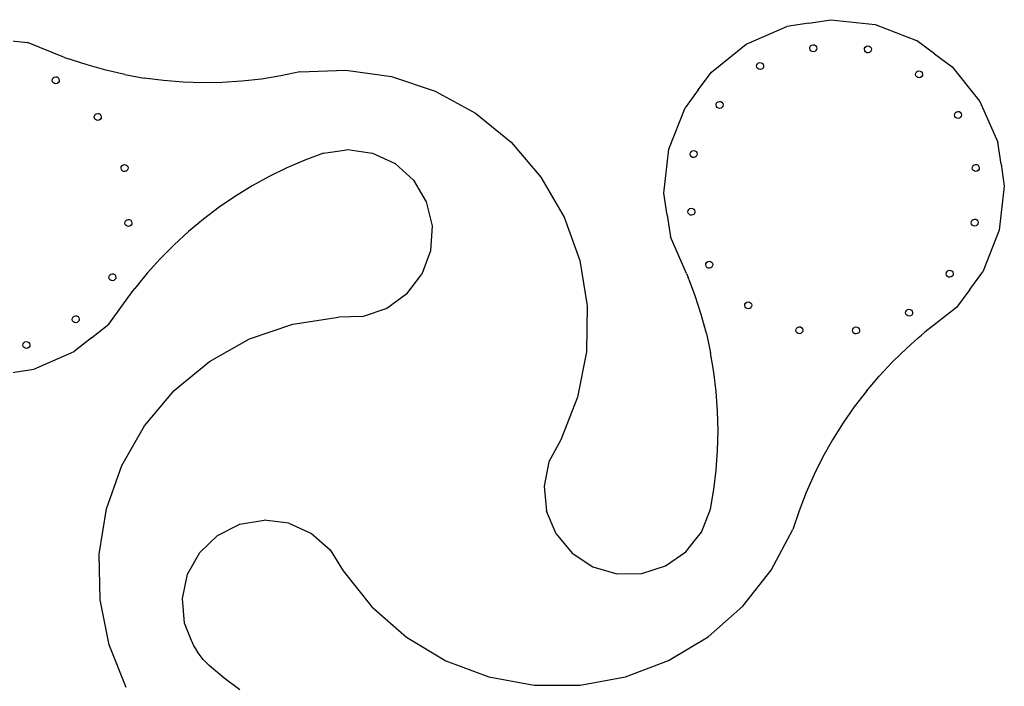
# Model space of a CAD drawing. Extents: x 31 to 183, y 98 to 185.
# Drawn here: x 106.8 to 177.1, y 137.2 to 184.8 of the extents above; entities that cross this region are included whole.
import ezdxf

# ---------------------------------------------------------------- set-up
doc = ezdxf.new("R2010")
doc.units = 0
doc.layers.add('ink_ext_XXXXXX', color=7, linetype='CONTINUOUS')

msp = doc.modelspace()

# ---------------------------------------------------------------- linework, layer by layer
at = {"layer": 'ink_ext_XXXXXX', "color": 7}
for points in [[(158.641986, 183.031541), (161.550961, 184.307197)], [(163.120415, 184.547811), (161.550961, 184.307197)], [(163.120415, 184.547811), (164.69034, 184.788257)], [(164.69034, 184.788257), (167.845925, 184.44147)], [(167.845925, 184.44147), (170.802018, 183.290265)], [(105.755397, 183.320699), (107.317819, 183.148021)], [(109.958706, 182.099168), (107.317819, 183.148021)], [(156.161246, 181.04964), (158.641986, 183.031541)], [(172.079587, 182.351557), (170.802018, 183.290265)], [(172.079587, 182.351557), (173.356989, 181.412379)], [(109.958706, 182.099168), (110.247514, 182.002258)], [(110.530825, 181.891417), (110.247514, 182.002258)], [(111.57153, 181.558394), (110.530825, 181.891417)], [(112.915669, 181.179124), (111.57153, 181.558394)], [(173.356989, 181.412379), (175.335985, 178.936118)], [(114.276946, 180.864985), (112.915669, 181.179124)], [(114.276946, 180.864985), (115.652389, 180.617301)], [(125.39787, 180.768371), (124.015605, 180.544687)], [(126.768275, 181.059052), (125.39787, 180.768371)], [(126.768275, 181.059052), (130.050087, 181.18872)], [(130.050087, 181.18872), (133.302208, 180.726462)], [(133.302208, 180.726462), (136.41907, 179.687418)], [(155.219232, 179.772455), (156.161246, 181.04964)], [(117.038222, 180.436624), (115.652389, 180.617301)], [(118.431443, 180.322701), (117.038222, 180.436624)], [(119.829399, 180.277007), (118.431443, 180.322701)], [(121.227963, 180.298366), (119.829399, 180.277007)], [(122.624635, 180.387934), (121.227963, 180.298366)], [(124.015605, 180.544687), (122.624635, 180.387934)], [(136.41907, 179.687418), (139.299257, 178.104315)], [(155.219232, 179.772455), (154.277234, 178.496059)], [(175.335985, 178.936118), (176.60335, 176.03063)], [(139.299257, 178.104315), (141.848694, 176.028977)], [(153.117469, 175.545668), (154.277234, 178.496059)], [(141.848694, 176.028977), (143.98451, 173.528303)], [(176.837839, 174.462565), (176.60335, 176.03063)], [(128.443421, 175.246101), (127.130558, 174.755865)], [(128.443421, 175.246101), (129.950088, 175.479976)], [(129.950088, 175.479976), (130.197692, 175.518528)], [(130.197692, 175.518528), (130.818893, 175.424634)], [(130.818893, 175.424634), (131.955065, 175.265727)], [(131.955065, 175.265727), (133.561021, 174.508908)], [(152.76108, 172.398803), (153.117469, 175.545668)], [(127.130558, 174.755865), (125.842909, 174.203404)], [(133.561021, 174.508908), (134.87525, 173.31506)], [(176.837839, 174.462565), (177.072327, 172.8945)], [(125.842909, 174.203404), (124.583646, 173.589439)], [(124.583646, 173.589439), (123.355804, 172.915803)], [(134.87525, 173.31506), (135.782982, 171.787884)], [(143.98451, 173.528303), (145.636611, 170.684232)], [(123.355804, 172.915803), (122.162253, 172.183854)], [(152.996272, 170.834196), (152.76108, 172.398803)], [(177.072327, 172.8945), (176.711561, 169.742047)], [(122.162253, 172.183854), (121.005542, 171.394803)], [(135.782982, 171.787884), (136.204318, 170.061282)], [(121.005542, 171.394803), (119.888086, 170.550966)], [(119.888086, 170.550966), (118.812621, 169.654811)], [(145.636611, 170.684232), (146.75153, 167.588929)], [(152.996272, 170.834196), (153.231145, 169.269437)], [(117.782484, 168.707531), (118.812621, 169.654811)], [(136.204318, 170.061282), (136.103266, 168.286072)], [(176.711561, 169.742047), (175.54527, 166.788951)], [(154.387818, 166.65582), (153.231145, 169.269437)], [(117.782484, 168.707531), (116.799, 167.712097)], [(136.103266, 168.286072), (135.487962, 166.617992)], [(116.799, 167.712097), (115.864416, 166.670354)], [(146.75153, 167.588929), (147.29271, 164.34336)], [(115.864416, 166.670354), (115.16238, 165.830644)], [(154.387818, 166.65582), (154.495805, 166.370475)], [(174.599799, 165.512469), (175.54527, 166.788951)], [(134.412559, 165.202196), (135.487962, 166.617992)], [(154.617953, 166.090673), (154.495805, 166.370475)], [(154.993139, 165.057464), (154.617953, 166.090673)], [(113.115971, 163.045828), (114.789391, 165.348442)], [(114.789391, 165.348442), (114.981785, 165.584923)], [(115.16238, 165.830644), (114.981785, 165.584923)], [(174.599799, 165.512469), (173.654496, 164.236458)], [(134.412559, 165.202196), (132.97164, 164.162797)], [(155.426418, 163.722276), (154.993139, 165.057464)], [(132.97164, 164.162797), (131.290964, 163.590277)], [(147.29271, 164.34336), (147.242936, 161.052978)], [(173.654496, 164.236458), (171.39818, 162.460545)], [(126.271959, 163.045964), (129.517065, 163.534605)], [(131.290964, 163.590277), (129.517065, 163.534605)], [(155.794581, 162.36714), (155.426418, 163.722276)], [(111.887407, 162.061843), (113.115971, 163.045828)], [(123.168276, 161.983294), (126.271959, 163.045964)], [(171.39818, 162.460545), (171.168317, 162.258615)], [(111.887407, 162.061843), (110.659481, 161.07816)], [(120.306799, 160.381894), (123.168276, 161.983294)], [(155.794581, 162.36714), (156.097244, 160.99617)], [(170.92875, 162.06809), (170.109496, 161.328186)], [(170.92875, 162.06809), (171.168317, 162.258615)], [(107.780046, 159.816123), (110.659481, 161.07816)], [(147.242936, 161.052978), (146.603824, 157.825529)], [(170.109496, 161.328186), (169.097294, 160.348025)], [(117.77981, 158.293335), (120.306799, 160.381894)], [(156.332725, 159.612081), (156.097244, 160.99617)], [(169.097294, 160.348025), (168.133507, 159.320935)], [(104.674324, 159.344776), (107.780046, 159.816123)], [(156.501091, 158.218028), (156.332725, 159.612081)], [(167.220851, 158.248596), (168.133507, 159.320935)], [(115.668714, 155.786287), (117.77981, 158.293335)], [(156.601953, 156.818123), (156.501091, 158.218028)], [(167.220851, 158.248596), (166.361289, 157.13428)], [(146.603824, 157.825529), (145.396805, 154.765662)], [(156.635043, 155.414581), (156.601953, 156.818123)], [(166.361289, 157.13428), (165.556598, 155.980002)], [(114.041889, 152.94198), (115.668714, 155.786287)], [(156.600443, 154.011344), (156.635043, 155.414581)], [(165.556598, 155.980002), (164.808891, 154.788715)], [(145.396805, 154.765662), (144.554357, 153.200309)], [(164.808891, 154.788715), (164.119644, 153.563073)], [(156.4979, 152.611416), (156.600443, 154.011344)], [(164.119644, 153.563073), (163.4905, 152.306196)], [(112.951049, 149.852092), (114.041889, 152.94198)], [(144.554357, 153.200309), (144.20686, 151.457375)], [(156.327797, 151.218103), (156.4979, 152.611416)], [(163.4905, 152.306196), (162.923085, 151.020418)], [(144.20686, 151.457375), (144.384016, 149.689939)], [(156.090688, 149.835181), (156.327797, 151.218103)], [(162.923085, 151.020418), (162.41874, 149.709497)], [(112.431205, 146.617172), (112.951049, 149.852092)], [(155.53414, 148.412047), (156.090688, 149.835181)], [(145.070554, 148.05123), (144.384016, 149.689939)], [(162.41874, 149.709497), (161.978152, 148.376104)], [(120.893795, 147.945324), (122.475033, 148.742431)], [(122.475033, 148.742431), (124.220869, 149.041702)], [(125.978666, 148.816823), (124.220869, 149.041702)], [(125.978666, 148.816823), (127.594661, 148.08741)], [(155.048799, 147.687594), (155.442642, 148.178514), (155.53414, 148.412047)], [(160.433454, 145.468448), (161.978152, 148.376104)], [(119.615154, 146.720899), (120.893795, 147.945324)], [(127.594661, 148.08741), (128.92769, 146.917315)], [(145.070554, 148.05123), (146.206505, 146.68499)], [(154.338636, 146.783513), (155.048799, 147.687594)], [(112.499082, 143.341587), (112.431205, 146.617172)], [(118.750588, 145.175512), (119.615154, 146.720899)], [(128.92769, 146.917315), (129.861053, 145.408541)], [(146.206505, 146.68499), (147.692716, 145.709744)], [(152.874632, 145.77221), (154.338636, 146.783513)], [(147.692716, 145.709744), (149.399992, 145.211028)], [(151.178856, 145.232354), (152.874632, 145.77221)], [(118.375344, 143.444407), (118.750588, 145.175512)], [(129.861053, 145.408541), (131.903602, 142.839431)], [(149.399992, 145.211028), (151.178856, 145.232354)], [(158.392294, 142.885634), (160.433454, 145.468448)], [(118.522149, 141.678977), (118.375344, 143.444407)], [(113.152012, 140.130662), (112.499082, 143.341587)], [(131.903602, 142.839431), (134.374061, 140.677054)], [(155.921422, 140.710852), (158.392294, 142.885634)], [(118.949808, 140.61638), (118.522149, 141.678977)], [(134.374061, 140.677054), (137.192476, 138.992036)], [(153.101836, 139.014529), (155.921422, 140.710852)], [(114.368743, 137.088327), (113.152012, 140.130662)], [(119.195258, 140.069819), (118.949808, 140.61638)], [(119.334141, 139.837388), (119.195258, 140.069819)], [(119.502842, 139.554675), (119.334141, 139.837388)], [(119.867841, 139.079254), (119.502842, 139.554675)], [(120.285511, 138.649112), (119.867841, 139.079254)], [(121.361089, 137.755562), (120.285511, 138.649112)], [(137.192476, 138.992036), (140.268445, 137.838333)], [(150.024307, 137.851426), (153.101836, 139.014529)], [(140.268445, 137.838333), (143.502247, 137.254162)], [(146.789802, 137.2581), (150.024307, 137.851426)], [(122.478612, 136.91509), (121.361089, 137.755562)], [(143.502247, 137.254162), (146.789802, 137.2581)]]:
    msp.add_lwpolyline(points, dxfattribs=at)
for points in [[(163.199688, 182.641813), (163.140584, 182.766445), (163.193878, 182.915878), (163.31851, 182.974981)], [(163.31851, 182.974981), (163.443142, 183.034085), (163.592574, 182.980791), (163.651678, 182.856159)], [(163.651678, 182.856159), (163.710782, 182.731527), (163.657488, 182.582095), (163.532856, 182.522991)], [(167.103574, 182.56048), (167.044471, 182.685112), (167.097765, 182.834544), (167.222397, 182.893648)], [(167.222397, 182.893648), (167.347029, 182.952752), (167.496461, 182.899458), (167.555564, 182.774826)], [(163.532856, 182.522991), (163.408224, 182.463887), (163.258792, 182.517182), (163.199688, 182.641813)], [(167.436742, 182.441658), (167.31211, 182.382554), (167.162678, 182.435848), (167.103574, 182.56048)], [(167.555564, 182.774826), (167.614668, 182.650194), (167.561374, 182.500762), (167.436742, 182.441658)], [(159.409664, 181.371574), (159.35056, 181.496206), (159.403854, 181.645638), (159.528486, 181.704742)], [(159.528486, 181.704742), (159.653118, 181.763845), (159.80255, 181.710551), (159.861654, 181.585919)], [(159.861654, 181.585919), (159.920758, 181.461287), (159.867464, 181.311855), (159.742832, 181.252752)], [(109.231934, 180.693309), (109.356566, 180.752413), (109.505998, 180.699119), (109.565102, 180.574487)], [(159.742832, 181.252752), (159.6182, 181.193648), (159.468768, 181.246942), (159.409664, 181.371574)], [(170.759031, 180.780069), (170.699927, 180.904701), (170.753221, 181.054133), (170.877853, 181.113237)], [(171.092199, 180.661247), (170.967567, 180.602143), (170.818135, 180.655437), (170.759031, 180.780069)], [(170.877853, 181.113237), (171.002485, 181.172341), (171.151917, 181.119047), (171.211021, 180.994415)], [(171.211021, 180.994415), (171.270125, 180.869783), (171.21683, 180.720351), (171.092199, 180.661247)], [(109.113112, 180.360142), (109.054008, 180.484774), (109.107303, 180.634206), (109.231934, 180.693309)], [(109.44628, 180.241319), (109.321648, 180.182216), (109.172216, 180.23551), (109.113112, 180.360142)], [(109.565102, 180.574487), (109.624206, 180.449855), (109.570912, 180.300423), (109.44628, 180.241319)], [(156.511322, 178.591535), (156.452218, 178.716167), (156.505513, 178.865599), (156.630144, 178.924703)], [(156.630144, 178.924703), (156.754776, 178.983807), (156.904208, 178.930512), (156.963312, 178.805881)], [(156.963312, 178.805881), (157.022416, 178.681249), (156.969122, 178.531816), (156.84449, 178.472713)], [(112.112005, 177.741283), (112.052902, 177.865915), (112.106196, 178.015347), (112.230828, 178.07445)], [(112.230828, 178.07445), (112.35546, 178.133554), (112.504892, 178.08026), (112.563995, 177.955628)], [(112.563995, 177.955628), (112.623099, 177.830996), (112.569805, 177.681564), (112.445173, 177.62246)], [(156.84449, 178.472713), (156.719858, 178.413609), (156.570426, 178.466903), (156.511322, 178.591535)], [(173.53907, 177.881728), (173.479966, 178.006359), (173.53326, 178.155792), (173.657892, 178.214895)], [(173.657892, 178.214895), (173.782524, 178.273999), (173.931956, 178.220705), (173.99106, 178.096073)], [(173.99106, 178.096073), (174.050163, 177.971441), (173.996869, 177.822009), (173.872237, 177.762905)], [(112.445173, 177.62246), (112.320541, 177.563357), (112.171109, 177.616651), (112.112005, 177.741283)], [(173.872237, 177.762905), (173.747605, 177.703802), (173.598173, 177.757096), (173.53907, 177.881728)], [(154.662889, 175.079517), (154.603785, 175.204149), (154.657079, 175.353581), (154.781711, 175.412685)], [(154.781711, 175.412685), (154.906343, 175.471788), (155.055775, 175.418494), (155.114879, 175.293862)], [(155.114879, 175.293862), (155.173983, 175.16923), (155.120689, 175.019798), (154.996057, 174.960695)], [(114.02402, 174.079909), (113.964917, 174.204541), (114.018211, 174.353973), (114.142843, 174.413077)], [(114.142843, 174.413077), (114.267475, 174.472181), (114.416907, 174.418887), (114.47601, 174.294255)], [(154.996057, 174.960695), (154.871425, 174.901591), (154.721993, 174.954885), (154.662889, 175.079517)], [(174.809309, 174.091704), (174.750206, 174.216335), (174.8035, 174.365768), (174.928132, 174.424871)], [(174.928132, 174.424871), (175.052763, 174.483975), (175.202196, 174.430681), (175.261299, 174.306049)], [(114.357188, 173.961087), (114.232556, 173.901983), (114.083124, 173.955277), (114.02402, 174.079909)], [(114.47601, 174.294255), (114.535114, 174.169623), (114.48182, 174.020191), (114.357188, 173.961087)], [(175.142477, 173.972881), (175.017845, 173.913778), (174.868413, 173.967072), (174.809309, 174.091704)], [(175.261299, 174.306049), (175.320403, 174.181417), (175.267109, 174.031985), (175.142477, 173.972881)], [(154.50614, 170.96417), (154.447036, 171.088802), (154.50033, 171.238234), (154.624962, 171.297338)], [(154.839307, 170.845348), (154.714675, 170.786244), (154.565243, 170.839538), (154.50614, 170.96417)], [(154.624962, 171.297338), (154.749594, 171.356441), (154.899026, 171.303147), (154.95813, 171.178515)], [(154.95813, 171.178515), (155.017233, 171.053883), (154.963939, 170.904451), (154.839307, 170.845348)], [(114.297586, 170.168629), (114.238482, 170.293261), (114.291776, 170.442693), (114.416408, 170.501796)], [(114.630754, 170.049806), (114.506122, 169.990703), (114.35669, 170.043997), (114.297586, 170.168629)], [(114.416408, 170.501796), (114.54104, 170.5609), (114.690472, 170.507606), (114.749576, 170.382974)], [(114.749576, 170.382974), (114.80868, 170.258342), (114.755386, 170.10891), (114.630754, 170.049806)], [(174.727976, 170.187817), (174.668872, 170.312449), (174.722166, 170.461881), (174.846798, 170.520985)], [(175.061144, 170.068995), (174.936512, 170.009891), (174.78708, 170.063185), (174.727976, 170.187817)], [(174.846798, 170.520985), (174.97143, 170.580088), (175.120862, 170.526794), (175.179966, 170.402162)], [(175.179966, 170.402162), (175.23907, 170.277531), (175.185776, 170.128098), (175.061144, 170.068995)], [(155.776379, 167.174146), (155.717276, 167.298778), (155.77057, 167.44821), (155.895202, 167.507314)], [(155.895202, 167.507314), (156.019834, 167.566417), (156.169266, 167.513123), (156.228369, 167.388491)], [(156.228369, 167.388491), (156.287473, 167.263859), (156.234179, 167.114427), (156.109547, 167.055324)], [(113.270379, 166.620092), (113.395011, 166.679195), (113.544443, 166.625901), (113.603546, 166.501269)], [(156.109547, 167.055324), (155.984915, 166.99622), (155.835483, 167.049514), (155.776379, 167.174146)], [(172.947565, 166.532361), (172.888461, 166.656993), (172.941755, 166.806425), (173.066387, 166.865528)], [(173.066387, 166.865528), (173.191019, 166.924632), (173.340451, 166.871338), (173.399555, 166.746706)], [(173.399555, 166.746706), (173.458659, 166.622074), (173.405365, 166.472642), (173.280733, 166.413538)], [(113.151684, 166.286984), (113.09258, 166.411616), (113.145715, 166.560973), (113.270379, 166.620092)], [(113.484724, 166.168102), (113.36006, 166.108983), (113.210788, 166.162352), (113.151684, 166.286984)], [(113.603546, 166.501269), (113.66265, 166.376637), (113.609356, 166.227205), (113.484724, 166.168102)], [(173.280733, 166.413538), (173.156101, 166.354435), (173.006669, 166.407729), (172.947565, 166.532361)], [(158.556418, 164.275804), (158.497314, 164.400436), (158.550608, 164.549868), (158.67524, 164.608972)], [(158.67524, 164.608972), (158.799872, 164.668076), (158.949304, 164.614782), (159.008408, 164.49015)], [(158.889586, 164.156982), (158.764954, 164.097878), (158.615522, 164.151172), (158.556418, 164.275804)], [(159.008408, 164.49015), (159.067512, 164.365518), (159.014218, 164.216086), (158.889586, 164.156982)], [(170.049223, 163.752322), (169.99012, 163.876954), (170.043414, 164.026386), (170.168046, 164.08549)], [(170.168046, 164.08549), (170.292678, 164.144593), (170.44211, 164.091299), (170.501213, 163.966667)], [(170.501213, 163.966667), (170.560317, 163.842035), (170.507023, 163.692603), (170.382391, 163.6335)], [(110.532825, 163.288091), (110.473721, 163.412723), (110.526856, 163.56208), (110.65152, 163.621198)], [(110.865865, 163.169208), (110.741201, 163.11009), (110.591929, 163.163459), (110.532825, 163.288091)], [(110.65152, 163.621198), (110.776152, 163.680302), (110.925424, 163.626933), (110.984528, 163.502301)], [(110.984528, 163.502301), (111.043632, 163.377669), (110.990497, 163.228312), (110.865865, 163.169208)], [(170.382391, 163.6335), (170.257759, 163.574396), (170.108327, 163.62769), (170.049223, 163.752322)], [(162.211874, 162.495393), (162.152771, 162.620025), (162.206065, 162.769457), (162.330697, 162.828561)], [(162.545042, 162.376571), (162.42041, 162.317467), (162.270978, 162.370761), (162.211874, 162.495393)], [(162.330697, 162.828561), (162.455329, 162.887665), (162.604761, 162.834371), (162.663864, 162.709739)], [(162.663864, 162.709739), (162.722968, 162.585107), (162.669674, 162.435675), (162.545042, 162.376571)], [(166.259199, 162.482082), (166.200096, 162.606714), (166.25339, 162.756146), (166.378022, 162.81525)], [(166.592367, 162.36326), (166.467735, 162.304156), (166.318303, 162.35745), (166.259199, 162.482082)], [(166.378022, 162.81525), (166.502654, 162.874354), (166.652086, 162.82106), (166.711189, 162.696428)], [(166.711189, 162.696428), (166.770293, 162.571796), (166.716999, 162.422364), (166.592367, 162.36326)], [(107.01489, 161.444098), (106.955786, 161.56873), (107.008921, 161.718087), (107.133584, 161.777206)], [(107.133584, 161.777206), (107.258216, 161.836309), (107.407616, 161.783), (107.46672, 161.658368)], [(107.34793, 161.325216), (107.223266, 161.266097), (107.073993, 161.319466), (107.01489, 161.444098)], [(107.46672, 161.658368), (107.525824, 161.533736), (107.472562, 161.384319), (107.34793, 161.325216)]]:
    msp.add_open_spline(points, degree=3, dxfattribs=at)

doc.saveas('drawing.dxf')
